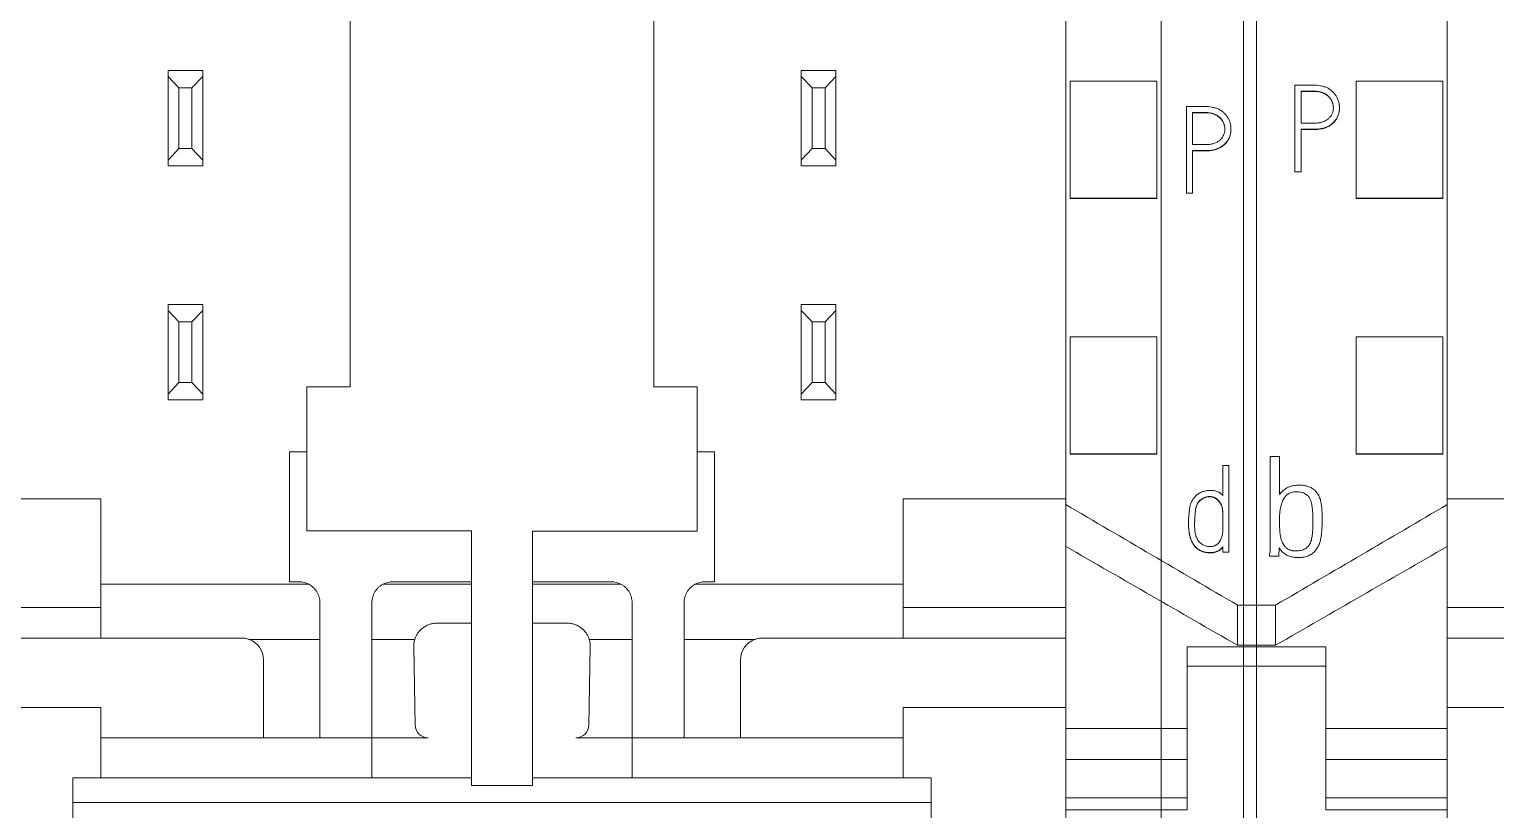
# Model space of a CAD drawing. Header units: millimetres. Extents: x 41350 to 54029, y 25852 to 34717.
# Drawn here: x 46988.52 to 47022.33, y 33437.44 to 33455.45 of the extents above; entities that cross this region are included whole.
import ezdxf

# ---------------------------------------------------------------- set-up
doc = ezdxf.new("R2010")
doc.units = ezdxf.units.MM
doc.set_wipeout_variables(frame=1)
doc.layers.add('! NO PLOT !', color=7, linetype='Continuous', true_color=0xff75dd, plot=False)
doc.layers.add('004-PI-DIN Šina', color=3, linetype='Continuous')
doc.layers.add('SI-ORMAR-Oprema', color=30, linetype='Continuous', lineweight=5)

# ---------------------------------------------------------------- blocks, each defined once
blk = doc.blocks.new('*U554')
at = {"layer": '004-PI-DIN Šina'}
for p, q in [((45.323, -50.15), (-241.3, -50.15)), ((45.323, -50.45), (-241.3, -50.45))]:
    blk.add_line(p, q, dxfattribs=at)
blk = doc.blocks.new('6ES7522-1BL01-0AB0')
blk.add_wipeout([(-17.4, 69.029), (17.4, 69.029), (17.4, -77.971), (-17.4, -77.971)]).dxf.layer = 'SI-ORMAR-Oprema'
at = {"layer": 'SI-ORMAR-Oprema', "linetype": 'Continuous'}
for p, q in [((-17.4, 56.709), (-17.4, -56.709)), ((-13, 54.429), (-13, -54.387)), ((-15.1, -47.317), (-15.1, -44.616)), ((-13.1, -44.616), (-15.1, -44.616)), ((-13.1, -47.317), (-13.1, -44.616)), ((-16.513, -44.706), (-16.513, -46.708)), ((-16.372, -45.583), (-16.372, -44.847)), ((-15.487, -45.234), (-15.487, -45.228)), ((-16.372, -46.708), (-16.372, -45.725)), ((-16.513, -46.708), (-16.372, -46.708)), ((-15.1, -47.321), (-15.1, -47.317)), ((-13.1, -47.317), (-15.1, -47.317)), ((-13.1, -47.321), (-15.1, -47.321)), ((-13.1, -47.321), (-13.1, -47.317)), ((-15.1, -53.219), (-15.1, -50.518)), ((-13.1, -50.518), (-15.1, -50.518)), ((-13.1, -53.219), (-13.1, -50.518)), ((-16.872, -53.28), (-17.083, -53.28)), ((-16.872, -54.159), (-16.872, -53.28)), ((-15.1, -53.221), (-15.1, -53.219)), ((-13.1, -53.219), (-15.1, -53.219)), ((-13.1, -53.221), (-15.1, -53.221)), ((-13.1, -53.221), (-13.1, -53.219)), ((-9.25, -54.257), (-13, -54.257)), ((-13, -54.387), (-13, -55.355)), ((-16.886, -55.58), (-16.879, -55.385)), ((-13, -55.355), (-13, -59.554)), ((-17.104, -55.58), (-16.886, -55.58)), ((-17.4, -56.709), (-17.4, -57.634)), ((-16.96, -56.709), (-17.4, -56.709)), ((-16.96, -57.634), (-16.96, -56.709)), ((-9.25, -56.764), (-13, -56.764)), ((-9.25, -57.471), (-13, -57.471)), ((-17.4, -57.634), (-17.4, -57.675)), ((-16.96, -57.634), (-17.4, -57.634)), ((-17.4, -58.121), (-17.4, -57.675)), ((-17.4, -57.675), (-15.8, -57.675)), ((-15.8, -57.675), (-15.8, -59.554)), ((-17.4, -58.121), (-17.4, -62.971)), ((-15.8, -58.121), (-17.4, -58.121)), ((-9.25, -59.071), (-13, -59.071)), ((-15.8, -59.554), (-15.8, -60.275)), ((-13, -59.554), (-15.8, -59.554)), ((-13, -59.554), (-13, -60.275)), ((-15.8, -60.275), (-15.8, -61.154)), ((-13, -60.275), (-15.8, -60.275)), ((-13, -60.275), (-13, -61.154)), ((-15.8, -61.154), (-15.8, -61.432)), ((-13, -61.154), (-15.8, -61.154)), ((-13, -61.154), (-13, -61.432)), ((-13, -61.432), (-15.8, -61.432)), ((-13, -63.85), (-13, -61.432))]:
    blk.add_line(p, q, dxfattribs=at)
for points, knots in [([(-16.372, -45.725), (-16.32, -45.725), (-16.268, -45.724), (-16.165, -45.725), (-16.113, -45.726), (-16.036, -45.724), (-16.01, -45.723), (-15.972, -45.72), (-15.959, -45.719), (-15.933, -45.715), (-15.92, -45.713), (-15.882, -45.706), (-15.857, -45.7), (-15.808, -45.684), (-15.784, -45.675), (-15.749, -45.657), (-15.737, -45.651), (-15.715, -45.638), (-15.704, -45.631), (-15.672, -45.609), (-15.652, -45.592), (-15.624, -45.566), (-15.615, -45.556), (-15.598, -45.537), (-15.589, -45.527), (-15.566, -45.496), (-15.552, -45.474), (-15.534, -45.44), (-15.529, -45.428), (-15.519, -45.404), (-15.514, -45.392), (-15.502, -45.355), (-15.497, -45.33), (-15.491, -45.292), (-15.489, -45.279), (-15.487, -45.253), (-15.487, -45.24), (-15.487, -45.201), (-15.489, -45.175), (-15.495, -45.137), (-15.497, -45.124), (-15.503, -45.099), (-15.506, -45.086), (-15.518, -45.049), (-15.527, -45.025), (-15.544, -44.99), (-15.55, -44.979), (-15.563, -44.956), (-15.57, -44.945), (-15.592, -44.913), (-15.609, -44.893), (-15.644, -44.856), (-15.663, -44.839), (-15.694, -44.815), (-15.705, -44.807), (-15.727, -44.793), (-15.738, -44.786), (-15.771, -44.767), (-15.795, -44.757), (-15.831, -44.744), (-15.844, -44.739), (-15.869, -44.732), (-15.881, -44.729), (-15.944, -44.715), (-15.996, -44.709), (-16.073, -44.705), (-16.099, -44.704), (-16.151, -44.704), (-16.202, -44.704), (-16.254, -44.705), (-16.306, -44.706), (-16.384, -44.707), (-16.461, -44.706), (-16.513, -44.706)], [0, 0, 0, 0, 0.0625, 0.0625, 0.125, 0.125, 0.15625, 0.15625, 0.171875, 0.171875, 0.1875, 0.1875, 0.21875, 0.21875, 0.25, 0.25, 0.265625, 0.265625, 0.28125, 0.28125, 0.3125, 0.3125, 0.328125, 0.328125, 0.34375, 0.34375, 0.375, 0.375, 0.390625, 0.390625, 0.40625, 0.40625, 0.4375, 0.4375, 0.453125, 0.453125, 0.46875, 0.46875, 0.5, 0.5, 0.515625, 0.515625, 0.53125, 0.53125, 0.5625, 0.5625, 0.578125, 0.578125, 0.59375, 0.59375, 0.625, 0.625, 0.65625, 0.65625, 0.671875, 0.671875, 0.6875, 0.6875, 0.71875, 0.71875, 0.734375, 0.734375, 0.75, 0.75, 0.8125, 0.8125, 0.84375, 0.84375, 0.875, 0.90625, 0.90625, 0.9375, 1, 1, 1, 1]), ([(-16.372, -44.847), (-16.333, -44.847), (-16.294, -44.847), (-16.236, -44.848), (-16.217, -44.848), (-16.178, -44.847), (-16.159, -44.846), (-16.101, -44.845), (-16.062, -44.844), (-16.004, -44.848), (-15.985, -44.85), (-15.946, -44.857), (-15.927, -44.861), (-15.898, -44.87), (-15.889, -44.873), (-15.87, -44.88), (-15.861, -44.884), (-15.834, -44.896), (-15.817, -44.906), (-15.792, -44.922), (-15.783, -44.927), (-15.767, -44.939), (-15.76, -44.946), (-15.737, -44.965), (-15.724, -44.979), (-15.705, -45.002), (-15.699, -45.01), (-15.687, -45.027), (-15.682, -45.035), (-15.667, -45.061), (-15.659, -45.079), (-15.648, -45.107), (-15.645, -45.116), (-15.64, -45.136), (-15.638, -45.145), (-15.632, -45.175), (-15.629, -45.194), (-15.628, -45.224), (-15.628, -45.234), (-15.629, -45.254), (-15.63, -45.264), (-15.634, -45.294), (-15.638, -45.313), (-15.647, -45.341), (-15.65, -45.35), (-15.658, -45.369), (-15.662, -45.378), (-15.676, -45.404), (-15.687, -45.421), (-15.705, -45.445), (-15.712, -45.452), (-15.725, -45.467), (-15.733, -45.474), (-15.755, -45.494), (-15.771, -45.506), (-15.796, -45.522), (-15.805, -45.527), (-15.822, -45.536), (-15.831, -45.54), (-15.859, -45.552), (-15.878, -45.559), (-15.906, -45.567), (-15.916, -45.569), (-15.936, -45.573), (-15.946, -45.574), (-15.975, -45.579), (-15.995, -45.58), (-16.035, -45.583), (-16.054, -45.583), (-16.094, -45.584), (-16.134, -45.584), (-16.173, -45.583), (-16.213, -45.583), (-16.233, -45.583), (-16.292, -45.583), (-16.332, -45.583), (-16.372, -45.583)], [0, 0, 0, 0, 0.0625, 0.0625, 0.09375, 0.09375, 0.125, 0.125, 0.1875, 0.1875, 0.21875, 0.21875, 0.25, 0.25, 0.265625, 0.265625, 0.28125, 0.28125, 0.3125, 0.3125, 0.328125, 0.328125, 0.34375, 0.34375, 0.375, 0.375, 0.390625, 0.390625, 0.40625, 0.40625, 0.4375, 0.4375, 0.453125, 0.453125, 0.46875, 0.46875, 0.5, 0.5, 0.515625, 0.515625, 0.53125, 0.53125, 0.5625, 0.5625, 0.578125, 0.578125, 0.59375, 0.59375, 0.625, 0.625, 0.640625, 0.640625, 0.65625, 0.65625, 0.6875, 0.6875, 0.703125, 0.703125, 0.71875, 0.71875, 0.75, 0.75, 0.765625, 0.765625, 0.78125, 0.78125, 0.8125, 0.8125, 0.84375, 0.84375, 0.875, 0.90625, 0.90625, 0.9375, 0.9375, 1, 1, 1, 1]), ([(-15.628, -45.234), (-15.628, -45.231), (-15.628, -45.228), (-15.629, -45.215), (-15.629, -45.205), (-15.631, -45.185), (-15.633, -45.175), (-15.638, -45.146), (-15.644, -45.127), (-15.654, -45.099), (-15.657, -45.09), (-15.666, -45.072), (-15.679, -45.045), (-15.695, -45.02), (-15.714, -44.997), (-15.72, -44.99), (-15.734, -44.975), (-15.741, -44.968), (-15.763, -44.948), (-15.779, -44.936), (-15.804, -44.92), (-15.812, -44.915), (-15.83, -44.905), (-15.839, -44.901), (-15.865, -44.888), (-15.884, -44.881), (-15.922, -44.869), (-15.941, -44.864), (-15.98, -44.857), (-16, -44.855), (-16.058, -44.851), (-16.097, -44.851), (-16.156, -44.852), (-16.176, -44.853), (-16.215, -44.854), (-16.235, -44.854), (-16.293, -44.854), (-16.332, -44.853), (-16.372, -44.854)], [0, 0, 0, 0, 0.009533, 0.009533, 0.040485, 0.040485, 0.071437, 0.071437, 0.133342, 0.133342, 0.164294, 0.164294, 0.195246, 0.25715, 0.25715, 0.288102, 0.288102, 0.319054, 0.319054, 0.380958, 0.380958, 0.41191, 0.41191, 0.442862, 0.442862, 0.504767, 0.504767, 0.566671, 0.566671, 0.628575, 0.628575, 0.752383, 0.752383, 0.814287, 0.814287, 0.876192, 0.876192, 1, 1, 1, 1]), ([(-15.487, -45.234), (-15.487, -45.259), (-15.489, -45.284), (-15.494, -45.322), (-15.497, -45.334), (-15.503, -45.359), (-15.506, -45.372), (-15.518, -45.409), (-15.528, -45.433), (-15.551, -45.479), (-15.565, -45.501), (-15.588, -45.532), (-15.597, -45.542), (-15.614, -45.562), (-15.623, -45.571), (-15.651, -45.598), (-15.671, -45.614), (-15.703, -45.636), (-15.714, -45.644), (-15.737, -45.657), (-15.748, -45.663), (-15.783, -45.68), (-15.806, -45.69), (-15.844, -45.702), (-15.856, -45.706), (-15.881, -45.712), (-15.894, -45.715), (-15.958, -45.726), (-16.009, -45.73), (-16.112, -45.732), (-16.164, -45.731), (-16.268, -45.731), (-16.32, -45.731), (-16.372, -45.731)], [0, 0, 0, 0, 0.065202, 0.065202, 0.098588, 0.098588, 0.131973, 0.131973, 0.198745, 0.198745, 0.265516, 0.265516, 0.298902, 0.298902, 0.332287, 0.332287, 0.399059, 0.399059, 0.432444, 0.432444, 0.46583, 0.46583, 0.532601, 0.532601, 0.565987, 0.565987, 0.599372, 0.599372, 0.732915, 0.732915, 0.866457, 0.866457, 1, 1, 1, 1]), ([(-17.083, -53.28), (-17.083, -53.663), (-17.083, -54.238), (-17.083, -54.909), (-17.083, -55.221), (-17.083, -55.352), (-17.083, -55.388), (-17.083, -55.412), (-17.082, -55.424), (-17.084, -55.448), (-17.085, -55.46), (-17.088, -55.484), (-17.09, -55.496), (-17.096, -55.532), (-17.1, -55.556), (-17.104, -55.58)], [0, 0, 0, 0, 0.5, 0.75, 0.875, 0.90625, 0.921875, 0.921875, 0.9375, 0.9375, 0.953125, 0.953125, 0.96875, 0.96875, 1, 1, 1, 1]), ([(-16.879, -55.385), (-16.861, -55.416), (-16.841, -55.444), (-16.811, -55.476), (-16.804, -55.482), (-16.792, -55.494), (-16.785, -55.5), (-16.765, -55.516), (-16.736, -55.537), (-16.706, -55.553), (-16.674, -55.568), (-16.658, -55.575), (-16.608, -55.592), (-16.574, -55.6), (-16.522, -55.607), (-16.505, -55.609), (-16.47, -55.611), (-16.452, -55.612), (-16.4, -55.612), (-16.365, -55.609), (-16.313, -55.602), (-16.296, -55.599), (-16.262, -55.59), (-16.245, -55.586), (-16.212, -55.574), (-16.188, -55.564), (-16.164, -55.552), (-16.149, -55.543), (-16.142, -55.539), (-16.105, -55.515), (-16.078, -55.492), (-16.049, -55.46), (-16.043, -55.453), (-16.032, -55.44), (-16.026, -55.433), (-16.011, -55.411), (-16.001, -55.397), (-15.976, -55.351), (-15.961, -55.319), (-15.944, -55.27), (-15.939, -55.253), (-15.93, -55.219), (-15.926, -55.202), (-15.915, -55.151), (-15.909, -55.117), (-15.901, -55.049), (-15.897, -55.014), (-15.89, -54.91), (-15.888, -54.841), (-15.888, -54.736), (-15.888, -54.701), (-15.888, -54.649), (-15.888, -54.632), (-15.888, -54.597), (-15.889, -54.579), (-15.891, -54.527), (-15.893, -54.493), (-15.9, -54.424), (-15.904, -54.389), (-15.914, -54.338), (-15.917, -54.321), (-15.926, -54.287), (-15.93, -54.27), (-15.941, -54.237), (-15.947, -54.221), (-15.961, -54.189), (-15.969, -54.173), (-15.982, -54.151), (-15.987, -54.143), (-15.996, -54.129), (-16.002, -54.122), (-16.017, -54.101), (-16.04, -54.074), (-16.065, -54.051), (-16.093, -54.029), (-16.107, -54.019), (-16.152, -53.992), (-16.184, -53.978), (-16.226, -53.965), (-16.234, -53.963), (-16.251, -53.958), (-16.277, -53.952), (-16.302, -53.948), (-16.354, -53.941), (-16.388, -53.939), (-16.441, -53.939), (-16.458, -53.94), (-16.493, -53.943), (-16.51, -53.945), (-16.561, -53.953), (-16.594, -53.961), (-16.635, -53.975), (-16.643, -53.978), (-16.659, -53.985), (-16.668, -53.988), (-16.691, -54), (-16.737, -54.025), (-16.778, -54.056), (-16.816, -54.092), (-16.828, -54.105), (-16.851, -54.131), (-16.862, -54.145), (-16.872, -54.159)], [0, 0, 0, 0, 0.03125, 0.03125, 0.039062, 0.039062, 0.046875, 0.046875, 0.0625, 0.078125, 0.078125, 0.09375, 0.09375, 0.125, 0.125, 0.140625, 0.140625, 0.15625, 0.15625, 0.1875, 0.1875, 0.203125, 0.203125, 0.21875, 0.21875, 0.234375, 0.242187, 0.242187, 0.25, 0.25, 0.28125, 0.28125, 0.289062, 0.289062, 0.296875, 0.296875, 0.3125, 0.3125, 0.34375, 0.34375, 0.359375, 0.359375, 0.375, 0.375, 0.40625, 0.40625, 0.4375, 0.4375, 0.5, 0.5, 0.53125, 0.53125, 0.546875, 0.546875, 0.5625, 0.5625, 0.59375, 0.59375, 0.625, 0.625, 0.640625, 0.640625, 0.65625, 0.65625, 0.671875, 0.671875, 0.6875, 0.6875, 0.695312, 0.695312, 0.703125, 0.703125, 0.71875, 0.734375, 0.734375, 0.75, 0.75, 0.78125, 0.78125, 0.789062, 0.789062, 0.796875, 0.8125, 0.8125, 0.84375, 0.84375, 0.859375, 0.859375, 0.875, 0.875, 0.90625, 0.90625, 0.914063, 0.914063, 0.921875, 0.921875, 0.9375, 0.96875, 0.96875, 0.984375, 0.984375, 1, 1, 1, 1]), ([(-16.81, -54.331), (-16.796, -54.296), (-16.779, -54.261), (-16.752, -54.222), (-16.746, -54.215), (-16.734, -54.2), (-16.728, -54.192), (-16.708, -54.171), (-16.694, -54.159), (-16.67, -54.142), (-16.662, -54.137), (-16.645, -54.127), (-16.62, -54.114), (-16.593, -54.105), (-16.565, -54.099), (-16.555, -54.097), (-16.536, -54.094), (-16.527, -54.093), (-16.508, -54.092), (-16.498, -54.092), (-16.479, -54.092), (-16.47, -54.092), (-16.441, -54.094), (-16.422, -54.096), (-16.384, -54.102), (-16.366, -54.106), (-16.329, -54.116), (-16.312, -54.123), (-16.286, -54.136), (-16.277, -54.14), (-16.261, -54.15), (-16.245, -54.161), (-16.23, -54.173), (-16.216, -54.186), (-16.21, -54.193), (-16.197, -54.208), (-16.191, -54.215), (-16.181, -54.231), (-16.176, -54.239), (-16.167, -54.256), (-16.163, -54.265), (-16.156, -54.283), (-16.153, -54.292), (-16.143, -54.319), (-16.138, -54.337), (-16.125, -54.393), (-16.119, -54.43), (-16.11, -54.506), (-16.106, -54.544), (-16.102, -54.62), (-16.1, -54.658), (-16.098, -54.734), (-16.098, -54.772), (-16.099, -54.848), (-16.099, -54.886), (-16.103, -54.962), (-16.105, -55), (-16.112, -55.076), (-16.117, -55.114), (-16.127, -55.17), (-16.131, -55.188), (-16.141, -55.225), (-16.147, -55.243), (-16.154, -55.261)], [0, 0, 0, 0, 0.0625, 0.0625, 0.078125, 0.078125, 0.09375, 0.09375, 0.125, 0.125, 0.140625, 0.140625, 0.15625, 0.1875, 0.1875, 0.203125, 0.203125, 0.21875, 0.21875, 0.234375, 0.234375, 0.25, 0.25, 0.28125, 0.28125, 0.3125, 0.3125, 0.34375, 0.34375, 0.359375, 0.359375, 0.375, 0.390625, 0.390625, 0.40625, 0.40625, 0.421875, 0.421875, 0.4375, 0.4375, 0.453125, 0.453125, 0.46875, 0.46875, 0.5, 0.5, 0.5625, 0.5625, 0.625, 0.625, 0.6875, 0.6875, 0.75, 0.75, 0.8125, 0.8125, 0.875, 0.875, 0.9375, 0.9375, 0.96875, 0.96875, 1, 1, 1, 1]), ([(-16.154, -55.261), (-16.161, -55.278), (-16.17, -55.294), (-16.184, -55.318), (-16.189, -55.325), (-16.2, -55.34), (-16.206, -55.347), (-16.225, -55.368), (-16.245, -55.386), (-16.268, -55.401), (-16.283, -55.411), (-16.291, -55.415), (-16.333, -55.436), (-16.368, -55.446), (-16.422, -55.455), (-16.441, -55.457), (-16.468, -55.458), (-16.477, -55.459), (-16.495, -55.459), (-16.504, -55.459), (-16.532, -55.458), (-16.55, -55.456), (-16.577, -55.451), (-16.586, -55.449), (-16.604, -55.444), (-16.63, -55.436), (-16.655, -55.425), (-16.679, -55.411), (-16.687, -55.405), (-16.702, -55.395), (-16.716, -55.383), (-16.73, -55.371), (-16.742, -55.357), (-16.748, -55.35), (-16.766, -55.329), (-16.776, -55.313), (-16.794, -55.282), (-16.802, -55.265), (-16.813, -55.24), (-16.817, -55.231), (-16.823, -55.214), (-16.826, -55.205), (-16.834, -55.179), (-16.839, -55.161), (-16.846, -55.126), (-16.849, -55.108), (-16.858, -55.054), (-16.861, -55.018), (-16.867, -54.945), (-16.869, -54.908), (-16.871, -54.836), (-16.872, -54.799), (-16.872, -54.745), (-16.872, -54.726), (-16.871, -54.69), (-16.871, -54.672), (-16.868, -54.617), (-16.865, -54.581), (-16.858, -54.527), (-16.856, -54.509), (-16.85, -54.472), (-16.846, -54.454), (-16.834, -54.401), (-16.823, -54.366), (-16.81, -54.331)], [0, 0, 0, 0, 0.03125, 0.03125, 0.046875, 0.046875, 0.0625, 0.0625, 0.09375, 0.109375, 0.109375, 0.125, 0.125, 0.1875, 0.1875, 0.21875, 0.21875, 0.234375, 0.234375, 0.25, 0.25, 0.28125, 0.28125, 0.296875, 0.296875, 0.3125, 0.34375, 0.34375, 0.359375, 0.359375, 0.375, 0.390625, 0.390625, 0.40625, 0.40625, 0.4375, 0.4375, 0.46875, 0.46875, 0.484375, 0.484375, 0.5, 0.5, 0.53125, 0.53125, 0.5625, 0.5625, 0.625, 0.625, 0.6875, 0.6875, 0.75, 0.75, 0.78125, 0.78125, 0.8125, 0.8125, 0.875, 0.875, 0.90625, 0.90625, 0.9375, 0.9375, 1, 1, 1, 1])]:
    blk.add_open_spline(points, degree=3, knots=knots, dxfattribs=at)
for points in [[(-16.96, -56.709), (-15.64, -55.935), (-14.32, -55.161), (-13, -54.387)], [(-13, -55.355), (-14.32, -56.115), (-15.64, -56.874), (-16.96, -57.634)]]:
    blk.add_open_spline(points, degree=3, dxfattribs=at)
blk = doc.blocks.new('6ES7521-1BL00-0AB0')
blk.add_wipeout([(-17.4, 69.029), (17.4, 69.029), (17.4, -77.971), (-17.4, -77.971)]).dxf.layer = 'SI-ORMAR-Oprema'
blk.add_wipeout([(-17.4, 69.029), (17.4, 69.029), (17.4, -77.971), (-17.4, -77.971)]).dxf.layer = 'SI-ORMAR-Oprema'
at = {"layer": 'SI-ORMAR-Oprema'}
for p, q in [((17.4, 56.709), (17.4, -56.709)), ((13, -54.387), (13, 54.429)), ((-3.5, -51.671), (-3.5, 49.229)), ((3.5, 49.229), (3.5, -51.671)), ((15.2, -10.221), (15.2, -74.176)), ((17.1, -10.221), (17.1, -74.176)), ((-7.7, -44.371), (-6.9, -44.371)), ((-7.7, -44.505), (-7.7, -44.371)), ((-7.45, -44.771), (-7.7, -44.505)), ((-7.7, -46.438), (-7.7, -44.505)), ((-6.9, -44.505), (-7.15, -44.771)), ((-6.9, -44.371), (-6.9, -44.505)), ((-6.9, -44.505), (-6.9, -46.438)), ((6.9, -44.371), (7.7, -44.371)), ((6.9, -44.505), (6.9, -44.371)), ((6.9, -46.438), (6.9, -44.505)), ((7.15, -44.771), (6.9, -44.505)), ((7.7, -44.505), (7.45, -44.771)), ((7.7, -44.371), (7.7, -44.505)), ((7.7, -44.505), (7.7, -46.438)), ((13.1, -47.317), (13.1, -44.616)), ((13.1, -44.616), (15.1, -44.616)), ((15.1, -47.317), (15.1, -44.616)), ((-7.15, -44.771), (-7.45, -44.771)), ((-7.45, -44.771), (-7.45, -46.171)), ((-7.15, -46.171), (-7.15, -44.771)), ((7.15, -44.771), (7.15, -46.171)), ((7.45, -44.771), (7.15, -44.771)), ((7.45, -46.171), (7.45, -44.771)), ((15.784, -45.199), (15.784, -47.201)), ((15.926, -46.076), (15.926, -45.341)), ((16.811, -45.727), (16.811, -45.721)), ((-7.7, -46.438), (-7.45, -46.171)), ((-7.45, -46.171), (-7.15, -46.171)), ((-7.15, -46.171), (-6.9, -46.438)), ((6.9, -46.438), (7.15, -46.171)), ((7.15, -46.171), (7.45, -46.171)), ((7.45, -46.171), (7.7, -46.438)), ((15.926, -47.201), (15.926, -46.218)), ((-7.7, -46.571), (-7.7, -46.438)), ((-6.9, -46.571), (-7.7, -46.571)), ((-6.9, -46.438), (-6.9, -46.571)), ((6.9, -46.571), (6.9, -46.438)), ((7.7, -46.571), (6.9, -46.571)), ((7.7, -46.438), (7.7, -46.571)), ((13.1, -47.321), (13.1, -47.317)), ((13.1, -47.317), (15.1, -47.317)), ((13.1, -47.321), (15.1, -47.321)), ((15.1, -47.321), (15.1, -47.317)), ((15.784, -47.201), (15.784, -47.207)), ((15.784, -47.201), (15.926, -47.201)), ((15.926, -47.201), (15.926, -47.207)), ((-7.7, -49.771), (-6.9, -49.771)), ((-7.7, -49.905), (-7.7, -49.771)), ((-7.45, -50.171), (-7.7, -49.905)), ((-7.7, -51.838), (-7.7, -49.905)), ((-6.9, -49.905), (-7.15, -50.171)), ((-6.9, -49.771), (-6.9, -49.905)), ((-6.9, -49.905), (-6.9, -51.838)), ((6.9, -49.771), (7.7, -49.771)), ((6.9, -49.905), (6.9, -49.771)), ((6.9, -51.838), (6.9, -49.905)), ((7.15, -50.171), (6.9, -49.905)), ((7.7, -49.905), (7.45, -50.171)), ((7.7, -49.771), (7.7, -49.905)), ((7.7, -49.905), (7.7, -51.838)), ((-7.15, -50.171), (-7.45, -50.171)), ((-7.45, -50.171), (-7.45, -51.571)), ((-7.15, -51.571), (-7.15, -50.171)), ((7.15, -50.171), (7.15, -51.571)), ((7.45, -50.171), (7.15, -50.171)), ((7.45, -51.571), (7.45, -50.171)), ((13.1, -53.219), (13.1, -50.518)), ((13.1, -50.518), (15.1, -50.518)), ((15.1, -53.219), (15.1, -50.518)), ((-7.7, -51.838), (-7.45, -51.571)), ((-7.45, -51.571), (-7.15, -51.571)), ((-7.15, -51.571), (-6.9, -51.838)), ((-4.5, -51.671), (-3.5, -51.671)), ((-4.5, -54.996), (-4.5, -51.671)), ((3.5, -51.671), (4.5, -51.671)), ((4.5, -51.671), (4.5, -55.001)), ((6.9, -51.838), (7.15, -51.571)), ((7.15, -51.571), (7.45, -51.571)), ((7.45, -51.571), (7.7, -51.838)), ((-7.7, -51.971), (-7.7, -51.838)), ((-6.9, -51.971), (-7.7, -51.971)), ((-6.9, -51.838), (-6.9, -51.971)), ((6.9, -51.971), (6.9, -51.838)), ((7.7, -51.971), (6.9, -51.971)), ((7.7, -51.838), (7.7, -51.971)), ((-4.5, -53.171), (-4.9, -53.171)), ((-4.9, -53.171), (-4.9, -56.171)), ((4.9, -53.171), (4.5, -53.171)), ((4.9, -56.171), (4.9, -53.171)), ((13.1, -53.221), (13.1, -53.219)), ((13.1, -53.219), (15.1, -53.219)), ((13.1, -53.221), (15.1, -53.221)), ((15.1, -53.221), (15.1, -53.219)), ((16.622, -53.486), (16.622, -54.177)), ((16.763, -53.486), (16.622, -53.486)), ((16.763, -55.486), (16.763, -53.486)), ((-9.25, -54.257), (-13, -54.257)), ((-9.25, -54.257), (-9.25, -56.226)), ((9.25, -54.257), (13, -54.257)), ((9.25, -54.257), (9.25, -56.226)), ((13, -55.355), (13, -54.387)), ((-0.7, -54.996), (-4.5, -54.996)), ((-0.7, -60.871), (-0.7, -54.996)), ((0.7, -54.996), (0.7, -60.871)), ((4.5, -55.001), (0.7, -55.001)), ((15.831, -54.808), (15.831, -54.819)), ((13, -59.554), (13, -55.355)), ((16.622, -55.366), (16.622, -55.486)), ((16.622, -55.486), (16.763, -55.486)), ((-9.25, -57.471), (-9.25, -56.226)), ((-4.458, -56.226), (-9.25, -56.226)), ((-4.9, -56.171), (-4.68, -56.171)), ((-0.7, -56.226), (-2.742, -56.226)), ((-2.52, -56.171), (-0.7, -56.171)), ((0.7, -56.171), (2.52, -56.171)), ((2.742, -56.226), (0.7, -56.226)), ((9.25, -56.226), (4.458, -56.226)), ((4.68, -56.171), (4.9, -56.171)), ((9.25, -57.471), (9.25, -56.226)), ((-9.25, -56.764), (-13, -56.764)), ((-4.2, -57.499), (-4.2, -56.651)), ((-3, -56.651), (-3, -57.499)), ((3, -57.499), (3, -56.651)), ((4.2, -56.651), (4.2, -57.499)), ((9.25, -56.764), (13, -56.764)), ((16.96, -56.709), (16.96, -57.634)), ((17.4, -56.709), (16.96, -56.709)), ((17.4, -56.709), (17.4, -57.634)), ((-1.5, -57.125), (-0.7, -57.125)), ((0.7, -57.125), (1.5, -57.125)), ((-9.25, -57.471), (-13, -57.471)), ((-6, -57.471), (-9.25, -57.471)), ((9.25, -57.471), (6, -57.471)), ((9.25, -57.471), (13, -57.471)), ((-4.2, -57.499), (-5.837, -57.499)), ((-4.2, -59.771), (-4.2, -57.499)), ((-3, -57.499), (-3, -59.771)), ((-2.011, -57.499), (-3, -57.499)), ((-2.005, -59.477), (-2.037, -57.671)), ((2.037, -57.671), (2.005, -59.477)), ((3, -57.499), (2.011, -57.499)), ((3, -59.771), (3, -57.499)), ((4.2, -57.499), (4.2, -59.771)), ((5.837, -57.499), (4.2, -57.499)), ((15.8, -57.675), (15.8, -59.554)), ((15.8, -57.675), (17.4, -57.675)), ((17.4, -57.634), (16.96, -57.634)), ((17.4, -57.634), (17.4, -57.675)), ((17.4, -58.121), (17.4, -57.675)), ((-5.5, -59.771), (-5.5, -57.971)), ((5.5, -57.971), (5.5, -59.771)), ((15.8, -58.121), (17.4, -58.121)), ((17.4, -58.121), (17.4, -62.971)), ((-9.25, -59.071), (-13, -59.071)), ((-9.25, -59.771), (-9.25, -59.071)), ((9.25, -59.071), (9.25, -59.771)), ((9.25, -59.071), (13, -59.071)), ((-9.25, -60.693), (-9.25, -59.771)), ((-5.5, -59.771), (-9.25, -59.771)), ((-4.2, -59.771), (-5.5, -59.771)), ((-4.2, -59.771), (-3, -59.771)), ((-3, -60.693), (-3, -59.771)), ((-1.705, -59.771), (-3, -59.771)), ((3, -59.771), (1.705, -59.771)), ((3, -59.771), (3, -60.693)), ((3, -59.771), (4.2, -59.771)), ((5.5, -59.771), (4.2, -59.771)), ((9.25, -59.771), (5.5, -59.771)), ((9.25, -60.693), (9.25, -59.771)), ((13, -60.275), (13, -59.554)), ((15.8, -59.554), (13, -59.554)), ((15.8, -60.275), (15.8, -59.554)), ((13, -61.154), (13, -60.275)), ((15.8, -60.275), (13, -60.275)), ((15.8, -61.154), (15.8, -60.275)), ((-9.9, -60.693), (-9.9, -61.263)), ((-0.7, -60.693), (-9.9, -60.693)), ((9.9, -60.693), (0.7, -60.693)), ((9.9, -60.693), (9.9, -61.263)), ((0.7, -60.871), (-0.7, -60.871)), ((13, -61.432), (13, -61.154)), ((15.8, -61.154), (13, -61.154)), ((15.8, -61.432), (15.8, -61.154)), ((9.9, -61.263), (-9.9, -61.263)), ((-9.9, -63.271), (-9.9, -61.263)), ((9.9, -63.271), (9.9, -61.263)), ((13, -63.85), (13, -61.432)), ((15.8, -61.432), (13, -61.432))]:
    blk.add_line(p, q, dxfattribs=at)
for centre, radius, start, end in [((-4.68, -56.651), 0.48, 62.4533, 90), ((-2.52, -56.651), 0.48, 90, 117.5467), ((2.52, -56.651), 0.48, 62.4533, 90), ((4.68, -56.651), 0.48, 90, 117.5467), ((-6, -57.971), 0.5, 0, 71.0116), ((6, -57.971), 0.5, 108.9884, 180), ((-1.705, -59.471), 0.3, 181, 270), ((1.705, -59.471), 0.3, 270, 359)]:
    blk.add_arc(centre, radius, start, end, dxfattribs=at)
for points, knots in [([(15.926, -46.218), (15.977, -46.218), (16.029, -46.218), (16.132, -46.218), (16.184, -46.219), (16.261, -46.218), (16.287, -46.216), (16.326, -46.213), (16.339, -46.212), (16.365, -46.209), (16.377, -46.207), (16.416, -46.2), (16.441, -46.194), (16.49, -46.178), (16.514, -46.168), (16.549, -46.15), (16.56, -46.144), (16.583, -46.131), (16.593, -46.124), (16.625, -46.102), (16.645, -46.086), (16.673, -46.059), (16.683, -46.049), (16.7, -46.03), (16.708, -46.02), (16.732, -45.989), (16.745, -45.968), (16.763, -45.933), (16.768, -45.922), (16.779, -45.898), (16.783, -45.885), (16.795, -45.848), (16.801, -45.823), (16.807, -45.785), (16.808, -45.772), (16.81, -45.746), (16.811, -45.733), (16.811, -45.694), (16.809, -45.668), (16.803, -45.63), (16.8, -45.617), (16.795, -45.592), (16.791, -45.579), (16.78, -45.542), (16.77, -45.518), (16.753, -45.483), (16.747, -45.472), (16.734, -45.45), (16.727, -45.439), (16.705, -45.406), (16.689, -45.386), (16.653, -45.349), (16.634, -45.332), (16.603, -45.308), (16.593, -45.3), (16.571, -45.286), (16.56, -45.279), (16.526, -45.261), (16.503, -45.25), (16.466, -45.237), (16.454, -45.233), (16.429, -45.225), (16.416, -45.222), (16.353, -45.208), (16.302, -45.202), (16.225, -45.198), (16.199, -45.197), (16.147, -45.197), (16.095, -45.198), (16.043, -45.199), (15.992, -45.199), (15.914, -45.2), (15.836, -45.199), (15.784, -45.199)], [0, 0, 0, 0, 0.0625, 0.0625, 0.125, 0.125, 0.15625, 0.15625, 0.171875, 0.171875, 0.1875, 0.1875, 0.21875, 0.21875, 0.25, 0.25, 0.265625, 0.265625, 0.28125, 0.28125, 0.3125, 0.3125, 0.328125, 0.328125, 0.34375, 0.34375, 0.375, 0.375, 0.390625, 0.390625, 0.40625, 0.40625, 0.4375, 0.4375, 0.453125, 0.453125, 0.46875, 0.46875, 0.5, 0.5, 0.515625, 0.515625, 0.53125, 0.53125, 0.5625, 0.5625, 0.578125, 0.578125, 0.59375, 0.59375, 0.625, 0.625, 0.65625, 0.65625, 0.671875, 0.671875, 0.6875, 0.6875, 0.71875, 0.71875, 0.734375, 0.734375, 0.75, 0.75, 0.8125, 0.8125, 0.84375, 0.84375, 0.875, 0.90625, 0.90625, 0.9375, 1, 1, 1, 1]), ([(15.926, -45.341), (15.965, -45.34), (16.003, -45.341), (16.061, -45.341), (16.081, -45.341), (16.119, -45.34), (16.139, -45.34), (16.197, -45.338), (16.236, -45.338), (16.293, -45.342), (16.313, -45.344), (16.351, -45.35), (16.37, -45.354), (16.399, -45.363), (16.408, -45.366), (16.427, -45.373), (16.436, -45.377), (16.463, -45.389), (16.481, -45.399), (16.506, -45.415), (16.514, -45.421), (16.53, -45.433), (16.538, -45.439), (16.56, -45.458), (16.574, -45.473), (16.593, -45.495), (16.599, -45.503), (16.61, -45.52), (16.615, -45.528), (16.63, -45.554), (16.639, -45.572), (16.649, -45.6), (16.652, -45.61), (16.658, -45.629), (16.66, -45.639), (16.666, -45.668), (16.668, -45.688), (16.669, -45.717), (16.669, -45.727), (16.668, -45.747), (16.668, -45.757), (16.664, -45.787), (16.659, -45.806), (16.65, -45.834), (16.647, -45.844), (16.639, -45.862), (16.635, -45.871), (16.621, -45.898), (16.61, -45.914), (16.592, -45.938), (16.586, -45.945), (16.572, -45.96), (16.565, -45.967), (16.543, -45.987), (16.527, -45.999), (16.501, -46.015), (16.493, -46.02), (16.475, -46.029), (16.466, -46.034), (16.439, -46.045), (16.42, -46.052), (16.391, -46.06), (16.381, -46.062), (16.362, -46.066), (16.352, -46.068), (16.322, -46.072), (16.302, -46.074), (16.263, -46.076), (16.243, -46.077), (16.203, -46.077), (16.164, -46.077), (16.124, -46.077), (16.084, -46.076), (16.065, -46.076), (16.005, -46.076), (15.965, -46.076), (15.926, -46.076)], [0, 0, 0, 0, 0.0625, 0.0625, 0.09375, 0.09375, 0.125, 0.125, 0.1875, 0.1875, 0.21875, 0.21875, 0.25, 0.25, 0.265625, 0.265625, 0.28125, 0.28125, 0.3125, 0.3125, 0.328125, 0.328125, 0.34375, 0.34375, 0.375, 0.375, 0.390625, 0.390625, 0.40625, 0.40625, 0.4375, 0.4375, 0.453125, 0.453125, 0.46875, 0.46875, 0.5, 0.5, 0.515625, 0.515625, 0.53125, 0.53125, 0.5625, 0.5625, 0.578125, 0.578125, 0.59375, 0.59375, 0.625, 0.625, 0.640625, 0.640625, 0.65625, 0.65625, 0.6875, 0.6875, 0.703125, 0.703125, 0.71875, 0.71875, 0.75, 0.75, 0.765625, 0.765625, 0.78125, 0.78125, 0.8125, 0.8125, 0.84375, 0.84375, 0.875, 0.90625, 0.90625, 0.9375, 0.9375, 1, 1, 1, 1]), ([(16.669, -45.727), (16.669, -45.724), (16.669, -45.721), (16.669, -45.708), (16.668, -45.698), (16.666, -45.678), (16.665, -45.668), (16.659, -45.639), (16.654, -45.62), (16.644, -45.592), (16.64, -45.583), (16.632, -45.565), (16.619, -45.538), (16.602, -45.514), (16.584, -45.49), (16.577, -45.483), (16.563, -45.468), (16.556, -45.462), (16.534, -45.442), (16.518, -45.43), (16.494, -45.413), (16.485, -45.408), (16.468, -45.398), (16.459, -45.394), (16.432, -45.381), (16.414, -45.374), (16.376, -45.362), (16.356, -45.357), (16.317, -45.35), (16.298, -45.348), (16.239, -45.344), (16.2, -45.344), (16.141, -45.346), (16.122, -45.346), (16.082, -45.347), (16.063, -45.347), (16.004, -45.347), (15.965, -45.346), (15.926, -45.347)], [0, 0, 0, 0, 0.009533, 0.009533, 0.040485, 0.040485, 0.071437, 0.071437, 0.133342, 0.133342, 0.164294, 0.164294, 0.195246, 0.25715, 0.25715, 0.288102, 0.288102, 0.319054, 0.319054, 0.380958, 0.380958, 0.41191, 0.41191, 0.442862, 0.442862, 0.504767, 0.504767, 0.566671, 0.566671, 0.628575, 0.628575, 0.752383, 0.752383, 0.814287, 0.814287, 0.876192, 0.876192, 1, 1, 1, 1]), ([(16.811, -45.727), (16.811, -45.752), (16.809, -45.777), (16.803, -45.815), (16.801, -45.827), (16.795, -45.853), (16.791, -45.865), (16.78, -45.903), (16.77, -45.926), (16.746, -45.972), (16.733, -45.994), (16.709, -46.025), (16.701, -46.036), (16.683, -46.055), (16.674, -46.064), (16.646, -46.091), (16.626, -46.107), (16.594, -46.13), (16.583, -46.137), (16.561, -46.15), (16.55, -46.156), (16.515, -46.174), (16.491, -46.183), (16.454, -46.196), (16.441, -46.199), (16.416, -46.205), (16.403, -46.208), (16.34, -46.22), (16.288, -46.223), (16.185, -46.226), (16.133, -46.225), (16.029, -46.224), (15.978, -46.224), (15.926, -46.224)], [0, 0, 0, 0, 0.065202, 0.065202, 0.098588, 0.098588, 0.131973, 0.131973, 0.198745, 0.198745, 0.265516, 0.265516, 0.298902, 0.298902, 0.332287, 0.332287, 0.399059, 0.399059, 0.432444, 0.432444, 0.46583, 0.46583, 0.532601, 0.532601, 0.565987, 0.565987, 0.599372, 0.599372, 0.732915, 0.732915, 0.866457, 0.866457, 1, 1, 1, 1]), ([(16.622, -54.177), (16.604, -54.156), (16.584, -54.137), (16.556, -54.117), (16.55, -54.113), (16.538, -54.105), (16.532, -54.102), (16.514, -54.093), (16.501, -54.088), (16.474, -54.079), (16.461, -54.076), (16.434, -54.071), (16.42, -54.069), (16.393, -54.065), (16.379, -54.063), (16.352, -54.061), (16.338, -54.061), (16.297, -54.061), (16.269, -54.064), (16.228, -54.071), (16.215, -54.074), (16.188, -54.081), (16.174, -54.085), (16.148, -54.094), (16.135, -54.099), (16.11, -54.11), (16.098, -54.116), (16.074, -54.13), (16.062, -54.138), (16.039, -54.154), (16.018, -54.171), (15.997, -54.19), (15.978, -54.21), (15.969, -54.22), (15.951, -54.242), (15.943, -54.253), (15.927, -54.276), (15.92, -54.287), (15.906, -54.311), (15.9, -54.324), (15.888, -54.349), (15.883, -54.362), (15.87, -54.402), (15.864, -54.429), (15.857, -54.469), (15.855, -54.483), (15.852, -54.51), (15.851, -54.524), (15.848, -54.551), (15.847, -54.565), (15.844, -54.592), (15.842, -54.606), (15.839, -54.633), (15.838, -54.647), (15.836, -54.674), (15.835, -54.688), (15.833, -54.715), (15.833, -54.729), (15.832, -54.757), (15.832, -54.77), (15.831, -54.812), (15.831, -54.839), (15.833, -54.894), (15.835, -54.921), (15.84, -54.975), (15.843, -55.003), (15.852, -55.057), (15.857, -55.084), (15.877, -55.165), (15.896, -55.216), (15.935, -55.29), (15.95, -55.313), (15.984, -55.356), (16.003, -55.376), (16.034, -55.403), (16.045, -55.411), (16.068, -55.427), (16.079, -55.435), (16.103, -55.448), (16.116, -55.454), (16.141, -55.465), (16.154, -55.47), (16.194, -55.483), (16.221, -55.488), (16.275, -55.495), (16.303, -55.497), (16.344, -55.497), (16.358, -55.496), (16.386, -55.493), (16.399, -55.491), (16.426, -55.486), (16.44, -55.483), (16.466, -55.476), (16.48, -55.472), (16.505, -55.461), (16.517, -55.455), (16.541, -55.442), (16.552, -55.434), (16.574, -55.416), (16.584, -55.407), (16.604, -55.387), (16.613, -55.377), (16.622, -55.366)], [0, 0, 0, 0, 0.03125, 0.03125, 0.039062, 0.039062, 0.046875, 0.046875, 0.0625, 0.0625, 0.078125, 0.078125, 0.09375, 0.09375, 0.109375, 0.109375, 0.125, 0.125, 0.15625, 0.15625, 0.171875, 0.171875, 0.1875, 0.1875, 0.203125, 0.203125, 0.21875, 0.21875, 0.234375, 0.234375, 0.25, 0.265625, 0.265625, 0.28125, 0.28125, 0.296875, 0.296875, 0.3125, 0.3125, 0.328125, 0.328125, 0.34375, 0.34375, 0.375, 0.375, 0.390625, 0.390625, 0.40625, 0.40625, 0.421875, 0.421875, 0.4375, 0.4375, 0.453125, 0.453125, 0.46875, 0.46875, 0.484375, 0.484375, 0.5, 0.5, 0.53125, 0.53125, 0.5625, 0.5625, 0.59375, 0.59375, 0.625, 0.625, 0.6875, 0.6875, 0.71875, 0.71875, 0.75, 0.75, 0.765625, 0.765625, 0.78125, 0.78125, 0.796875, 0.796875, 0.8125, 0.8125, 0.84375, 0.84375, 0.875, 0.875, 0.890625, 0.890625, 0.90625, 0.90625, 0.921875, 0.921875, 0.9375, 0.9375, 0.953125, 0.953125, 0.96875, 0.96875, 0.984375, 0.984375, 1, 1, 1, 1]), ([(16.568, -54.357), (16.584, -54.384), (16.596, -54.413), (16.608, -54.459), (16.611, -54.474), (16.616, -54.505), (16.618, -54.521), (16.621, -54.552), (16.621, -54.568), (16.622, -54.599), (16.623, -54.646), (16.622, -54.693), (16.621, -54.787), (16.622, -54.85), (16.622, -54.944), (16.622, -54.976), (16.619, -55.022), (16.618, -55.038), (16.614, -55.069), (16.608, -55.099), (16.6, -55.13), (16.59, -55.159), (16.585, -55.174), (16.572, -55.203), (16.565, -55.217), (16.548, -55.244), (16.539, -55.257), (16.519, -55.28), (16.507, -55.291), (16.489, -55.306), (16.483, -55.311), (16.469, -55.319), (16.463, -55.323), (16.442, -55.334), (16.428, -55.341), (16.405, -55.348), (16.397, -55.35), (16.382, -55.353), (16.374, -55.354), (16.351, -55.357), (16.335, -55.358), (16.304, -55.357), (16.288, -55.356), (16.257, -55.35), (16.242, -55.346), (16.212, -55.337), (16.197, -55.331), (16.169, -55.318), (16.155, -55.31), (16.129, -55.293), (16.116, -55.283), (16.092, -55.263), (16.081, -55.252), (16.061, -55.228), (16.052, -55.216), (16.026, -55.176), (16.014, -55.147), (15.999, -55.102), (15.995, -55.087), (15.988, -55.056), (15.985, -55.041), (15.978, -54.995), (15.976, -54.964), (15.972, -54.902), (15.972, -54.871), (15.972, -54.808), (15.973, -54.777), (15.976, -54.714), (15.977, -54.683), (15.982, -54.621), (15.984, -54.59), (15.99, -54.528), (15.994, -54.497), (16.004, -54.451), (16.007, -54.436), (16.017, -54.406), (16.023, -54.391), (16.038, -54.363), (16.046, -54.35), (16.06, -54.331), (16.065, -54.325), (16.075, -54.313), (16.08, -54.307), (16.097, -54.29), (16.109, -54.28), (16.134, -54.261), (16.147, -54.252), (16.189, -54.23), (16.218, -54.219), (16.257, -54.21), (16.265, -54.208), (16.28, -54.205), (16.288, -54.204), (16.311, -54.202), (16.327, -54.202), (16.351, -54.204), (16.359, -54.205), (16.374, -54.207), (16.382, -54.209), (16.405, -54.215), (16.419, -54.221), (16.441, -54.231), (16.448, -54.234), (16.461, -54.242), (16.481, -54.255), (16.499, -54.27), (16.516, -54.287), (16.522, -54.293), (16.532, -54.305), (16.537, -54.311), (16.551, -54.33), (16.56, -54.343), (16.568, -54.357)], [0, 0, 0, 0, 0.03125, 0.03125, 0.046875, 0.046875, 0.0625, 0.0625, 0.078125, 0.078125, 0.09375, 0.125, 0.125, 0.1875, 0.1875, 0.21875, 0.21875, 0.234375, 0.234375, 0.25, 0.265625, 0.265625, 0.28125, 0.28125, 0.296875, 0.296875, 0.3125, 0.3125, 0.328125, 0.328125, 0.335938, 0.335938, 0.34375, 0.34375, 0.359375, 0.359375, 0.367188, 0.367188, 0.375, 0.375, 0.390625, 0.390625, 0.40625, 0.40625, 0.421875, 0.421875, 0.4375, 0.4375, 0.453125, 0.453125, 0.46875, 0.46875, 0.484375, 0.484375, 0.5, 0.5, 0.53125, 0.53125, 0.546875, 0.546875, 0.5625, 0.5625, 0.59375, 0.59375, 0.625, 0.625, 0.65625, 0.65625, 0.6875, 0.6875, 0.71875, 0.71875, 0.75, 0.75, 0.765625, 0.765625, 0.78125, 0.78125, 0.796875, 0.796875, 0.804688, 0.804688, 0.8125, 0.8125, 0.828125, 0.828125, 0.84375, 0.84375, 0.875, 0.875, 0.882813, 0.882813, 0.890625, 0.890625, 0.90625, 0.90625, 0.914063, 0.914063, 0.921875, 0.921875, 0.9375, 0.9375, 0.945313, 0.945313, 0.953125, 0.96875, 0.96875, 0.976563, 0.976563, 0.984375, 0.984375, 1, 1, 1, 1]), ([(16.568, -54.363), (16.552, -54.335), (16.533, -54.31), (16.505, -54.282), (16.499, -54.277), (16.487, -54.267), (16.481, -54.262), (16.462, -54.248), (16.448, -54.24), (16.427, -54.23), (16.419, -54.227), (16.404, -54.222), (16.397, -54.219), (16.374, -54.213), (16.359, -54.21), (16.335, -54.209), (16.327, -54.208), (16.311, -54.209), (16.303, -54.209), (16.28, -54.211), (16.264, -54.214), (16.234, -54.221), (16.218, -54.226), (16.189, -54.237), (16.175, -54.244), (16.154, -54.255), (16.147, -54.259), (16.134, -54.267), (16.127, -54.272), (16.108, -54.286), (16.085, -54.307), (16.064, -54.331), (16.05, -54.35), (16.046, -54.357), (16.038, -54.37), (16.034, -54.377), (16.023, -54.398), (16.017, -54.412), (16.007, -54.442), (16.003, -54.458), (15.994, -54.504), (15.99, -54.535), (15.984, -54.597), (15.979, -54.66), (15.976, -54.722), (15.973, -54.785), (15.972, -54.816), (15.972, -54.851), (15.972, -54.854), (15.972, -54.857)], [0, 0, 0, 0, 0.082662, 0.082662, 0.103327, 0.103327, 0.123993, 0.123993, 0.165323, 0.165323, 0.185989, 0.185989, 0.206654, 0.206654, 0.247985, 0.247985, 0.268651, 0.268651, 0.289316, 0.289316, 0.330647, 0.330647, 0.371978, 0.371978, 0.413309, 0.413309, 0.433974, 0.433974, 0.454639, 0.454639, 0.49597, 0.537301, 0.537301, 0.557967, 0.557967, 0.578632, 0.578632, 0.619963, 0.619963, 0.661294, 0.661294, 0.743955, 0.743955, 0.826617, 0.909279, 0.909279, 0.99194, 0.99194, 1, 1, 1, 1]), ([(16.623, -54.646), (16.623, -54.643), (16.623, -54.624), (16.622, -54.605), (16.621, -54.573), (16.62, -54.558), (16.617, -54.511), (16.612, -54.48), (16.6, -54.435), (16.595, -54.42), (16.586, -54.398), (16.582, -54.391), (16.575, -54.377), (16.572, -54.37), (16.568, -54.363)], [0, 0, 0, 0, 0.036299, 0.196916, 0.196916, 0.357533, 0.357533, 0.678766, 0.678766, 0.839383, 0.839383, 0.919692, 0.919692, 1, 1, 1, 1]), ([(16.622, -55.373), (16.604, -55.394), (16.585, -55.414), (16.557, -55.436), (16.552, -55.44), (16.54, -55.448), (16.534, -55.452), (16.516, -55.462), (16.504, -55.468), (16.478, -55.478), (16.465, -55.483), (16.438, -55.49), (16.424, -55.493), (16.397, -55.498), (16.383, -55.5), (16.356, -55.502), (16.342, -55.503), (16.314, -55.503), (16.301, -55.503), (16.273, -55.501), (16.259, -55.5), (16.218, -55.494), (16.191, -55.488), (16.152, -55.475), (16.139, -55.471), (16.114, -55.46), (16.101, -55.453), (16.065, -55.433), (16.042, -55.416), (16.011, -55.389), (16.001, -55.38), (15.982, -55.36), (15.973, -55.349), (15.948, -55.316), (15.933, -55.292), (15.914, -55.255), (15.908, -55.243), (15.896, -55.217), (15.891, -55.204), (15.877, -55.165), (15.869, -55.139), (15.856, -55.085), (15.851, -55.058), (15.843, -55.004), (15.839, -54.976), (15.834, -54.921), (15.833, -54.894), (15.832, -54.85), (15.831, -54.835), (15.831, -54.819)], [0, 0, 0, 0, 0.064224, 0.064224, 0.08028, 0.08028, 0.096336, 0.096336, 0.128448, 0.128448, 0.16056, 0.16056, 0.192672, 0.192672, 0.224784, 0.224784, 0.256896, 0.256896, 0.289008, 0.289008, 0.32112, 0.32112, 0.385344, 0.385344, 0.417456, 0.417456, 0.449568, 0.449568, 0.513792, 0.513792, 0.545904, 0.545904, 0.578016, 0.578016, 0.64224, 0.64224, 0.674352, 0.674352, 0.706464, 0.706464, 0.770688, 0.770688, 0.834912, 0.834912, 0.899136, 0.899136, 0.96336, 0.96336, 1, 1, 1, 1]), ([(-4.2, -56.651), (-4.2, -56.63), (-4.201, -56.609), (-4.207, -56.566), (-4.211, -56.545), (-4.22, -56.514), (-4.223, -56.503), (-4.231, -56.483), (-4.235, -56.472), (-4.247, -56.442), (-4.257, -56.423), (-4.274, -56.395), (-4.28, -56.386), (-4.293, -56.368), (-4.299, -56.359), (-4.32, -56.333), (-4.335, -56.317), (-4.367, -56.287), (-4.384, -56.273), (-4.41, -56.254), (-4.42, -56.248), (-4.439, -56.236), (-4.448, -56.231), (-4.458, -56.226)], [0, 0, 0, 0, 0.125, 0.125, 0.25, 0.25, 0.3125, 0.3125, 0.375, 0.375, 0.5, 0.5, 0.5625, 0.5625, 0.625, 0.625, 0.75, 0.75, 0.875, 0.875, 0.9375, 0.9375, 1, 1, 1, 1]), ([(-2.742, -56.226), (-2.761, -56.236), (-2.78, -56.247), (-2.807, -56.266), (-2.816, -56.273), (-2.833, -56.287), (-2.841, -56.294), (-2.865, -56.317), (-2.88, -56.333), (-2.9, -56.358), (-2.907, -56.367), (-2.92, -56.385), (-2.926, -56.394), (-2.954, -56.442), (-2.971, -56.481), (-2.985, -56.534), (-2.988, -56.544), (-2.992, -56.566), (-2.994, -56.576), (-2.999, -56.609), (-3, -56.63), (-3, -56.651)], [0, 0, 0, 0, 0.125, 0.125, 0.1875, 0.1875, 0.25, 0.25, 0.375, 0.375, 0.4375, 0.4375, 0.5, 0.5, 0.75, 0.75, 0.8125, 0.8125, 0.875, 0.875, 1, 1, 1, 1]), ([(3, -56.651), (3, -56.608), (2.994, -56.566), (2.977, -56.503), (2.97, -56.482), (2.953, -56.442), (2.943, -56.423), (2.926, -56.395), (2.92, -56.386), (2.907, -56.368), (2.901, -56.359), (2.88, -56.333), (2.85, -56.301), (2.816, -56.273), (2.789, -56.254), (2.78, -56.248), (2.761, -56.236), (2.752, -56.231), (2.742, -56.226)], [0, 0, 0, 0, 0.25, 0.25, 0.375, 0.375, 0.5, 0.5, 0.5625, 0.5625, 0.625, 0.625, 0.75, 0.875, 0.875, 0.9375, 0.9375, 1, 1, 1, 1]), ([(4.458, -56.226), (4.438, -56.236), (4.42, -56.248), (4.384, -56.273), (4.367, -56.287), (4.343, -56.309), (4.335, -56.317), (4.32, -56.333), (4.313, -56.342), (4.293, -56.367), (4.28, -56.385), (4.263, -56.413), (4.258, -56.423), (4.248, -56.442), (4.243, -56.452), (4.23, -56.482), (4.216, -56.523), (4.207, -56.566), (4.203, -56.598), (4.202, -56.608), (4.2, -56.63), (4.2, -56.641), (4.2, -56.651)], [0, 0, 0, 0, 0.125, 0.125, 0.25, 0.25, 0.3125, 0.3125, 0.375, 0.375, 0.5, 0.5, 0.5625, 0.5625, 0.625, 0.625, 0.75, 0.875, 0.875, 0.9375, 0.9375, 1, 1, 1, 1]), ([(-2.011, -57.499), (-2.004, -57.477), (-1.996, -57.455), (-1.98, -57.422), (-1.974, -57.411), (-1.962, -57.389), (-1.955, -57.378), (-1.941, -57.356), (-1.934, -57.345), (-1.917, -57.324), (-1.908, -57.314), (-1.89, -57.293), (-1.88, -57.283), (-1.86, -57.264), (-1.849, -57.254), (-1.816, -57.227), (-1.792, -57.211), (-1.753, -57.188), (-1.739, -57.181), (-1.712, -57.169), (-1.697, -57.163), (-1.668, -57.152), (-1.653, -57.147), (-1.624, -57.139), (-1.608, -57.136), (-1.563, -57.128), (-1.532, -57.125), (-1.5, -57.125)], [0, 0, 0, 0, 0.125, 0.125, 0.1875, 0.1875, 0.25, 0.25, 0.3125, 0.3125, 0.375, 0.375, 0.4375, 0.4375, 0.5, 0.5, 0.625, 0.625, 0.6875, 0.6875, 0.75, 0.75, 0.8125, 0.8125, 0.875, 0.875, 1, 1, 1, 1]), ([(1.5, -57.125), (1.532, -57.125), (1.563, -57.128), (1.609, -57.136), (1.624, -57.14), (1.654, -57.148), (1.669, -57.152), (1.712, -57.168), (1.74, -57.181), (1.779, -57.203), (1.791, -57.211), (1.816, -57.228), (1.827, -57.237), (1.85, -57.255), (1.861, -57.264), (1.881, -57.284), (1.891, -57.294), (1.918, -57.324), (1.934, -57.346), (1.963, -57.389), (1.975, -57.411), (1.996, -57.455), (2.004, -57.477), (2.011, -57.499)], [0, 0, 0, 0, 0.125, 0.125, 0.1875, 0.1875, 0.25, 0.25, 0.375, 0.375, 0.4375, 0.4375, 0.5, 0.5, 0.5625, 0.5625, 0.625, 0.625, 0.75, 0.75, 0.875, 0.875, 1, 1, 1, 1]), ([(-5.837, -57.499), (-5.863, -57.49), (-5.889, -57.483), (-5.943, -57.474), (-5.972, -57.471), (-6, -57.471)], [0, 0, 0, 0, 0.5, 0.5, 1, 1, 1, 1]), ([(6, -57.471), (5.972, -57.471), (5.944, -57.474), (5.903, -57.481), (5.89, -57.484), (5.863, -57.49), (5.85, -57.494), (5.837, -57.499)], [0, 0, 0, 0, 0.5, 0.5, 0.75, 0.75, 1, 1, 1, 1]), ([(-2.037, -57.671), (-2.037, -57.642), (-2.035, -57.613), (-2.027, -57.556), (-2.02, -57.527), (-2.011, -57.499)], [0, 0, 0, 0, 0.5, 0.5, 1, 1, 1, 1]), ([(2.011, -57.499), (2.02, -57.527), (2.027, -57.556), (2.035, -57.613), (2.037, -57.642), (2.037, -57.671)], [0, 0, 0, 0, 0.5, 0.5, 1, 1, 1, 1])]:
    blk.add_open_spline(points, degree=3, knots=knots, dxfattribs=at)
for points in [[(13, -54.387), (14.32, -55.161), (15.64, -55.935), (16.96, -56.709)], [(16.96, -57.634), (15.64, -56.874), (14.32, -56.115), (13, -55.355)]]:
    blk.add_open_spline(points, degree=3, dxfattribs=at)

msp = doc.modelspace()

# ---------------------------------------------------------------- block references
at = {"layer": '! NO PLOT !'}
msp.add_blockref('*U554', (47115.697, 33496.678), dxfattribs=at)

# ---------------------------------------------------------------- next in the draw order: block references
msp.add_blockref('6ES7522-1BL01-0AB0', (47034.22, 33498.868), dxfattribs=at)

# ---------------------------------------------------------------- next in the draw order: block references
msp.add_blockref('6ES7521-1BL00-0AB0', (46999.42, 33498.868), dxfattribs=at)

doc.saveas('drawing.dxf')
